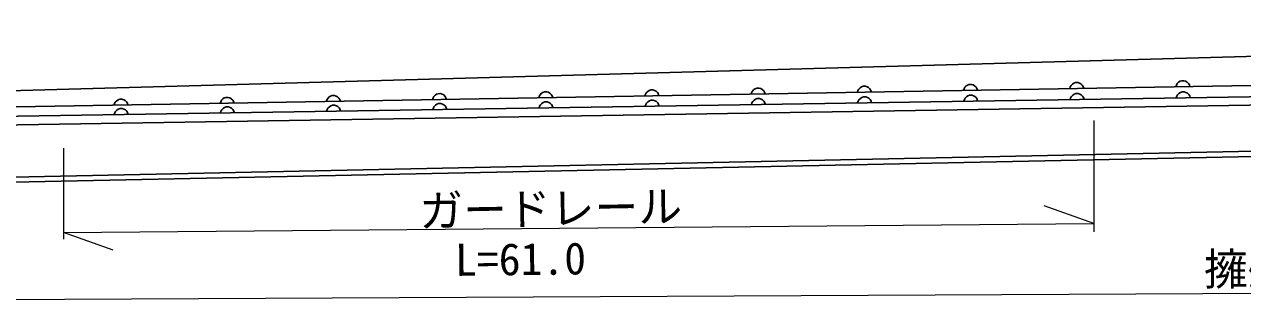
# Model space of a CAD drawing. Units: millimetres, scale not verified. Extents: x 40000 to 680000, y 20000 to 380000.
# Drawn here: x 375370 to 444910, y 251074 to 267020 of the extents above; entities that cross this region are included whole.
import ezdxf
from ezdxf.enums import TextEntityAlignment as Align

# ---------------------------------------------------------------- set-up
doc = ezdxf.new("R2010")
doc.units = ezdxf.units.MM
doc.header["$LTSCALE"] = 1000
doc.layers.add('M-BGD', color=7, linetype='Continuous', lineweight=25)
doc.layers.add('M-STR-HTXT', color=7, linetype='Continuous', lineweight=13)
doc.styles.add('ＭＳ ゴシック', font='')
doc.styles.get('ＭＳ ゴシック').set_extended_font_data('MS Gothic')

msp = doc.modelspace()

# ---------------------------------------------------------------- linework, layer by layer
at = {"layer": 'M-BGD'}
for p, q in [((511105, 267020), (359667, 262808)), ((511214, 264683), (359667, 262041)), ((511238, 263925), (359680, 261541)), ((429309, 263591), (429213, 263557)), ((429437, 263593), (429309, 263591)), ((429533, 263563), (429437, 263593)), ((429614, 263516), (429533, 263563)), ((435196, 263613), (435117, 263532)), ((435275, 263663), (435196, 263613)), ((435371, 263696), (435275, 263663)), ((435499, 263699), (435371, 263696)), ((435595, 263668), (435499, 263699)), ((435676, 263622), (435595, 263668)), ((435757, 263543), (435676, 263622)), ((441179, 263638), (441133, 263557)), ((441258, 263719), (441179, 263638)), ((441337, 263768), (441258, 263719)), ((441433, 263802), (441337, 263768)), ((441560, 263804), (441433, 263802)), ((441657, 263774), (441560, 263804)), ((441738, 263727), (441657, 263774)), ((441819, 263649), (441738, 263727)), ((441869, 263570), (441819, 263649)), ((441902, 263474), (441869, 263570)), ((359692, 261041), (511252, 263465)), ((392763, 262874), (392684, 262792)), ((392842, 262923), (392763, 262874)), ((392938, 262957), (392842, 262923)), ((393066, 262959), (392938, 262957)), ((393162, 262929), (393066, 262959)), ((393243, 262882), (393162, 262929)), ((393324, 262803), (393243, 262882)), ((398746, 262898), (398700, 262817)), ((398825, 262979), (398746, 262898)), ((398904, 263029), (398825, 262979)), ((398999, 263062), (398904, 263029)), ((399127, 263065), (398999, 263062)), ((399224, 263034), (399127, 263065)), ((399305, 262988), (399224, 263034)), ((399386, 262909), (399305, 262988)), ((399436, 262830), (399386, 262909)), ((404762, 262923), (404731, 262826)), ((404808, 263004), (404762, 262923)), ((404887, 263085), (404808, 263004)), ((404966, 263134), (404887, 263085)), ((405061, 263168), (404966, 263134)), ((405189, 263170), (405061, 263168)), ((405286, 263140), (405189, 263170)), ((405367, 263093), (405286, 263140)), ((405448, 263015), (405367, 263093)), ((405497, 262936), (405448, 263015)), ((405531, 262840), (405497, 262936)), ((410823, 263028), (410793, 262932)), ((410870, 263109), (410823, 263028)), ((410949, 263191), (410870, 263109)), ((411028, 263240), (410949, 263191)), ((411123, 263274), (411028, 263240)), ((411251, 263276), (411123, 263274)), ((411348, 263246), (411251, 263276)), ((411429, 263199), (411348, 263246)), ((411510, 263120), (411429, 263199)), ((411559, 263041), (411510, 263120)), ((411593, 262946), (411559, 263041)), ((416885, 263134), (416855, 263038)), ((416932, 263215), (416885, 263134)), ((417010, 263296), (416932, 263215)), ((417090, 263346), (417010, 263296)), ((417185, 263379), (417090, 263346)), ((417313, 263382), (417185, 263379)), ((417410, 263351), (417313, 263382)), ((417490, 263305), (417410, 263351)), ((417572, 263226), (417490, 263305)), ((417621, 263147), (417572, 263226)), ((417655, 263051), (417621, 263147)), ((422947, 263240), (422917, 263143)), ((422994, 263321), (422947, 263240)), ((423072, 263402), (422994, 263321)), ((423152, 263451), (423072, 263402)), ((423247, 263485), (423152, 263451)), ((423265, 262877), (423169, 262843)), ((423375, 263487), (423247, 263485)), ((423393, 262879), (423265, 262877)), ((423471, 263457), (423375, 263487)), ((423489, 262848), (423393, 262879)), ((423552, 263410), (423471, 263457)), ((423634, 263332), (423552, 263410)), ((423683, 263253), (423634, 263332)), ((423717, 263157), (423683, 263253)), ((429009, 263345), (428979, 263249)), ((429056, 263426), (429009, 263345)), ((429134, 263508), (429056, 263426)), ((429152, 262890), (429074, 262808)), ((429213, 263557), (429134, 263508)), ((429232, 262939), (429152, 262890)), ((429327, 262972), (429232, 262939)), ((429455, 262974), (429327, 262972)), ((429552, 262944), (429455, 262974)), ((429632, 262897), (429552, 262944)), ((429696, 263437), (429614, 263516)), ((429714, 262818), (429632, 262897)), ((429745, 263358), (429696, 263437)), ((429779, 263263), (429745, 263358)), ((435071, 263451), (435041, 263355)), ((435117, 263532), (435071, 263451)), ((435136, 262904), (435089, 262823)), ((435215, 262985), (435136, 262904)), ((435294, 263034), (435215, 262985)), ((435389, 263068), (435294, 263034)), ((435517, 263070), (435389, 263068)), ((435614, 263039), (435517, 263070)), ((435695, 262992), (435614, 263039)), ((435776, 262914), (435695, 262992)), ((435807, 263464), (435757, 263543)), ((435825, 262835), (435776, 262914)), ((435840, 263369), (435807, 263464)), ((441133, 263557), (441102, 263460)), ((441152, 262918), (441121, 262822)), ((441198, 262999), (441152, 262918)), ((441277, 263080), (441198, 262999)), ((441356, 263130), (441277, 263080)), ((441452, 263163), (441356, 263130)), ((441580, 263165), (441452, 263163)), ((441676, 263135), (441580, 263165)), ((441757, 263088), (441676, 263135)), ((441838, 263009), (441757, 263088)), ((441887, 262930), (441838, 263009)), ((441921, 262834), (441887, 262930)), ((380514, 262500), (380484, 262403)), ((380561, 262581), (380514, 262500)), ((380639, 262662), (380561, 262581)), ((380718, 262712), (380639, 262662)), ((380733, 262176), (380654, 262127)), ((380814, 262745), (380718, 262712)), ((380829, 262209), (380733, 262176)), ((380942, 262747), (380814, 262745)), ((380957, 262211), (380829, 262209)), ((381038, 262717), (380942, 262747)), ((381053, 262181), (380957, 262211)), ((381119, 262671), (381038, 262717)), ((381134, 262134), (381053, 262181)), ((381201, 262592), (381119, 262671)), ((381250, 262513), (381201, 262592)), ((381284, 262417), (381250, 262513)), ((386576, 262606), (386546, 262509)), ((386623, 262686), (386576, 262606)), ((386701, 262768), (386623, 262686)), ((386716, 262222), (386637, 262141)), ((386780, 262817), (386701, 262768)), ((386795, 262271), (386716, 262222)), ((386876, 262851), (386780, 262817)), ((386891, 262305), (386795, 262271)), ((387004, 262853), (386876, 262851)), ((387019, 262307), (386891, 262305)), ((387100, 262823), (387004, 262853)), ((387115, 262276), (387019, 262307)), ((387181, 262776), (387100, 262823)), ((387196, 262230), (387115, 262276)), ((387263, 262698), (387181, 262776)), ((387277, 262151), (387196, 262230)), ((387312, 262619), (387263, 262698)), ((387346, 262523), (387312, 262619)), ((392638, 262711), (392608, 262615)), ((392684, 262792), (392638, 262711)), ((392700, 262236), (392653, 262155)), ((392779, 262317), (392700, 262236)), ((392858, 262367), (392779, 262317)), ((392953, 262400), (392858, 262367)), ((393081, 262402), (392953, 262400)), ((393178, 262372), (393081, 262402)), ((393258, 262325), (393178, 262372)), ((393340, 262246), (393258, 262325)), ((393374, 262724), (393324, 262803)), ((393389, 262167), (393340, 262246)), ((393407, 262629), (393374, 262724)), ((398700, 262817), (398669, 262720)), ((398715, 262251), (398685, 262154)), ((398762, 262331), (398715, 262251)), ((398841, 262413), (398762, 262331)), ((398920, 262462), (398841, 262413)), ((399016, 262496), (398920, 262462)), ((399144, 262498), (399016, 262496)), ((399240, 262467), (399144, 262498)), ((399321, 262420), (399240, 262467)), ((399402, 262342), (399321, 262420)), ((399451, 262262), (399402, 262342)), ((399469, 262734), (399436, 262830)), ((399485, 262167), (399451, 262262)), ((404778, 262346), (404747, 262250)), ((404824, 262427), (404778, 262346)), ((404903, 262508), (404824, 262427)), ((404982, 262557), (404903, 262508)), ((405078, 262591), (404982, 262557)), ((405206, 262593), (405078, 262591)), ((405302, 262562), (405206, 262593)), ((405383, 262516), (405302, 262562)), ((405464, 262437), (405383, 262516)), ((405514, 262358), (405464, 262437)), ((405547, 262262), (405514, 262358)), ((410840, 262441), (410810, 262345)), ((410887, 262522), (410840, 262441)), ((410965, 262603), (410887, 262522)), ((411045, 262653), (410965, 262603)), ((411140, 262686), (411045, 262653)), ((411268, 262688), (411140, 262686)), ((411365, 262658), (411268, 262688)), ((411445, 262611), (411365, 262658)), ((411527, 262532), (411445, 262611)), ((411576, 262453), (411527, 262532)), ((411609, 262358), (411576, 262453)), ((416902, 262537), (416872, 262440)), ((416949, 262618), (416902, 262537)), ((417028, 262699), (416949, 262618)), ((417107, 262748), (417028, 262699)), ((417202, 262782), (417107, 262748)), ((417330, 262784), (417202, 262782)), ((417427, 262753), (417330, 262784)), ((417508, 262706), (417427, 262753)), ((417589, 262628), (417508, 262706)), ((417638, 262548), (417589, 262628)), ((417672, 262453), (417638, 262548)), ((422965, 262632), (422934, 262536)), ((423011, 262713), (422965, 262632)), ((423090, 262794), (423011, 262713)), ((423169, 262843), (423090, 262794)), ((423570, 262802), (423489, 262848)), ((423651, 262723), (423570, 262802)), ((423701, 262644), (423651, 262723)), ((423734, 262548), (423701, 262644)), ((429027, 262728), (428996, 262631)), ((429074, 262808), (429027, 262728)), ((429763, 262739), (429714, 262818)), ((429796, 262644), (429763, 262739)), ((435089, 262823), (435059, 262726)), ((435859, 262739), (435825, 262835)), ((380528, 261965), (380498, 261868)), ((380575, 262045), (380528, 261965)), ((380654, 262127), (380575, 262045)), ((381215, 262055), (381134, 262134)), ((381264, 261976), (381215, 262055)), ((381298, 261881), (381264, 261976)), ((386591, 262060), (386560, 261964)), ((386637, 262141), (386591, 262060)), ((387327, 262072), (387277, 262151)), ((387360, 261976), (387327, 262072)), ((392653, 262155), (392623, 262059)), ((393422, 262071), (393389, 262167)), ((339055, 257561), (511325, 261142)), ((511334, 260842), (339115, 257262))]:
    msp.add_line(p, q, dxfattribs=at)
at = {"layer": 'M-STR-HTXT'}
for p, q in [((436412, 261539), (436412, 255182)), ((377604, 259954), (377604, 254762)), ((436412, 255652), (433584, 256654)), ((377604, 255132), (436412, 255652)), ((380432, 254131), (377604, 255132)), ((323533, 251074), (514408, 251989))]:
    msp.add_line(p, q, dxfattribs=at)

# ---------------------------------------------------------------- texts
at = {"layer": 'M-STR-HTXT', "style": 'ＭＳ ゴシック'}
for s, rotation, p in [('ガードレール', 1.1, (397942, 254897)), ('L=61.0', 0.7, (399968, 252107))]:
    msp.add_text(s, height=1833, rotation=rotation, dxfattribs=at).set_placement(p, align=Align.BOTTOM_LEFT)
msp.add_text('擁壁L=247.0', height=1833, dxfattribs=at).set_placement((442707, 251584), align=Align.BOTTOM_LEFT)

doc.saveas('drawing.dxf')
